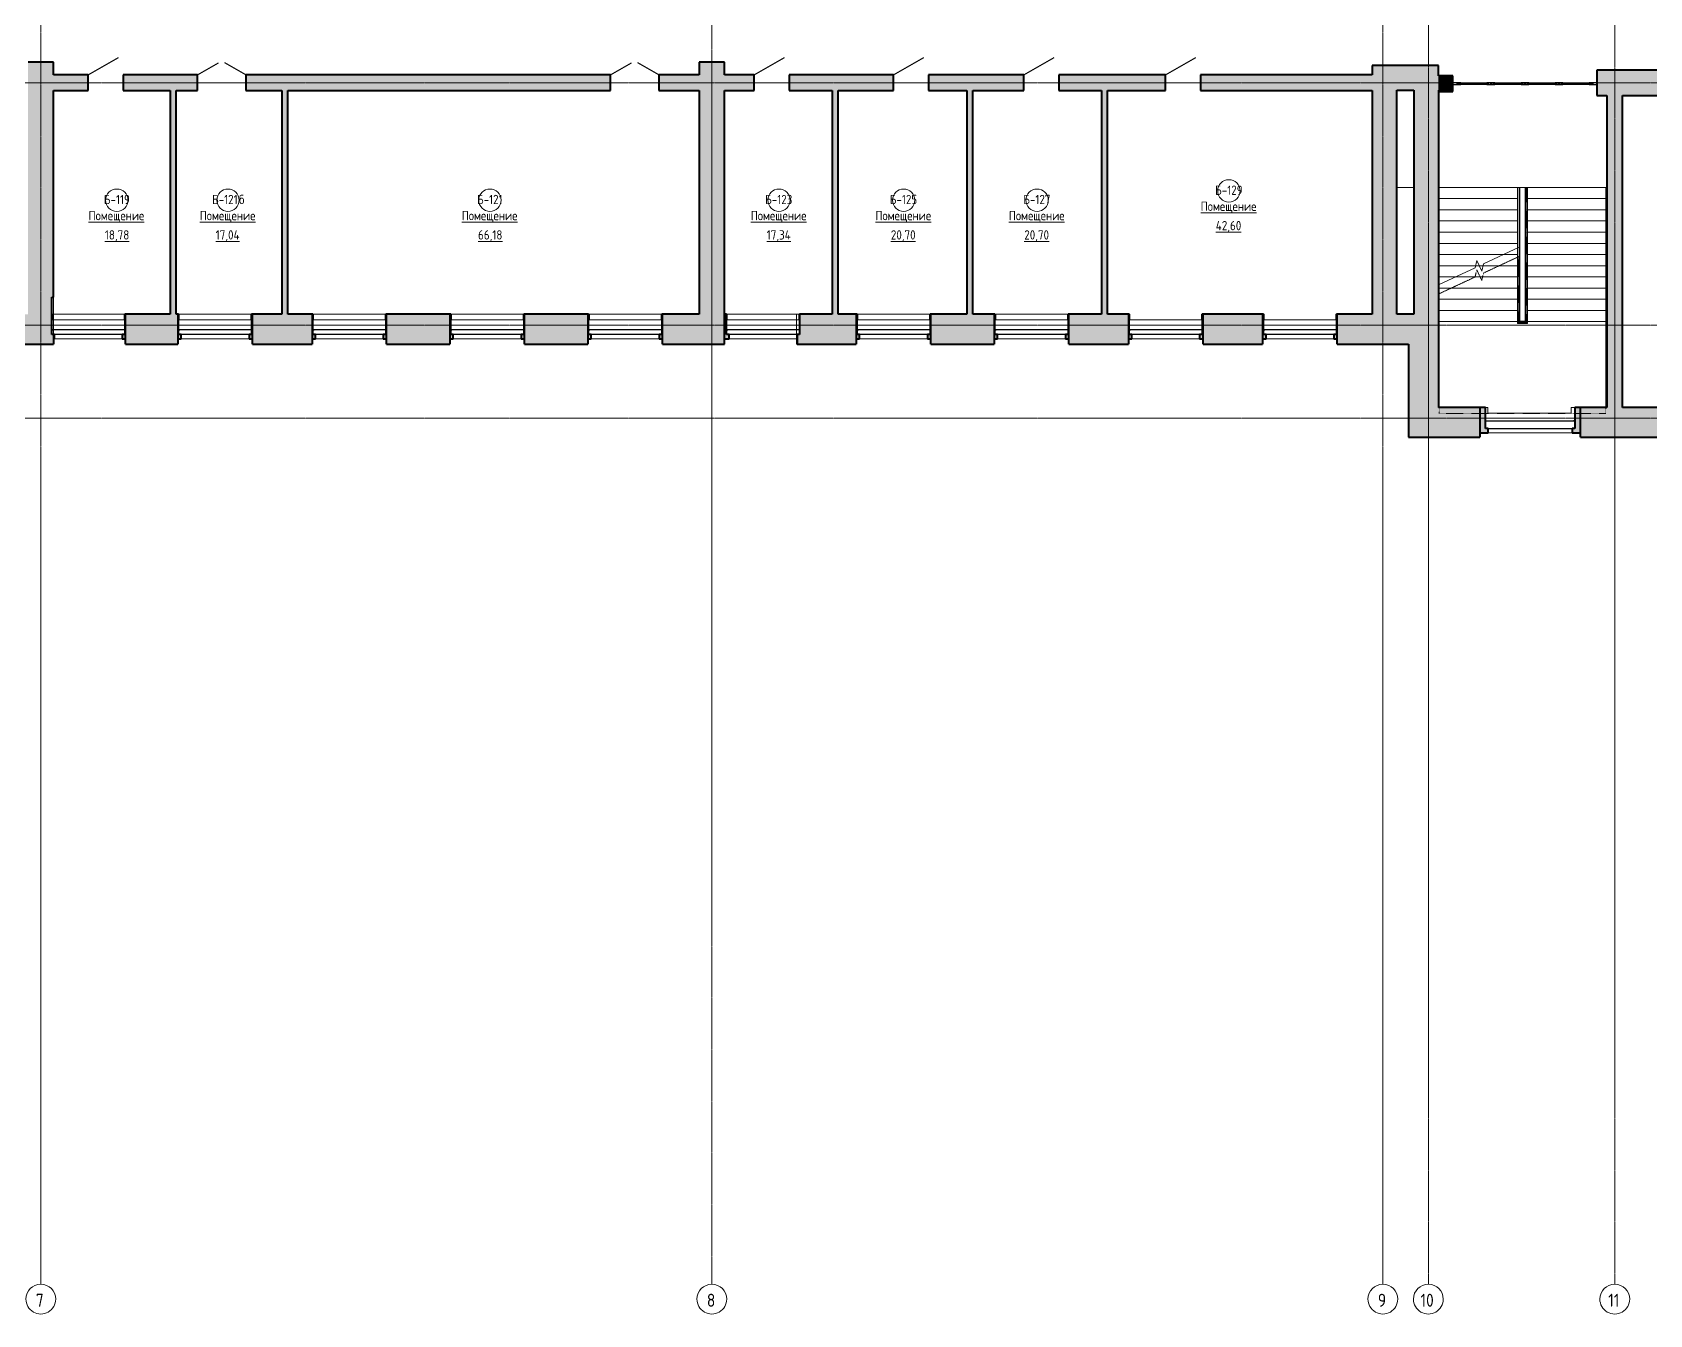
# Model space of a CAD drawing. Header units: millimetres. Extents: x -13853 to 411335, y -23261 to 161252.
# Drawn here: x 63129 to 106512, y -23261 to 11139 of the extents above; entities that cross this region are included whole.
import ezdxf

# ---------------------------------------------------------------- set-up
doc = ezdxf.new("R2010")
doc.units = ezdxf.units.MM
doc.linetypes.add('ADSK_Линия сетки', pattern=[21, 12, -3, 3, -3])
doc.linetypes.add('ADSK_Сверху', pattern=[4.5, 3, -1.5])
for name, color, linetype, lineweight in [('Двери', 7, 'Continuous', 18), ('Каркас_Импост', 7, 'Continuous', 30), ('Лестницы', 7, 'Continuous', 18), ('Марки помещений', 7, 'Continuous', 18), ('Ограждение', 7, 'Continuous', 18), ('Окна', 7, 'Continuous', 18), ('Оси', 7, 'Continuous', 9), ('Остекление', 7, 'Continuous', 30), ('Панель', 7, 'Continuous', 30), ('Перекрытия', 7, 'Continuous', 18), ('Поручни', 7, 'Continuous', 18), ('Стены', 7, 'Continuous', 18), ('Стены разрез', 7, 'Continuous', 40)]:
    doc.layers.add(name, color=color, linetype=linetype, lineweight=lineweight)
doc.styles.add('GOST Common_1', font='GOST Common.ttf', dxfattribs={"width": 0.9, "height": 250})
doc.styles.add('GOST Common_2', font='GOST Common.ttf', dxfattribs={"width": 0.9, "height": 350})

# ---------------------------------------------------------------- blocks, each defined once
blk = doc.blocks.new('Ограждение - Ограждение-218745-001_Весь этаж')
at = {"layer": 'Поручни'}
for p, q in [((103176, 6978), (103191, 6978)), ((103176, 3388), (103176, 6978)), ((103191, 6978), (103231, 6978)), ((103191, 3373), (103191, 6978)), ((103231, 6978), (103236, 6978)), ((103231, 3333), (103231, 6978)), ((103236, 3328), (103236, 6978)), ((102966, 5356), (102966, 3378)), ((102971, 5358), (102971, 3378)), ((103011, 5375), (103011, 3373)), ((103026, 5379), (103026, 3388)), ((102966, 3378), (102966, 3328)), ((102966, 3328), (103236, 3328)), ((102971, 3378), (102971, 3333)), ((102971, 3333), (103231, 3333)), ((102996, 3375), (102996, 3358)), ((103011, 3373), (103191, 3373)), ((103026, 3388), (103176, 3388))]:
    blk.add_line(p, q, dxfattribs=at)
blk = doc.blocks.new('Ограждение - Ограждение-231749-001_Весь этаж')
at = {"layer": 'Ограждение', "linetype": 'ADSK_Сверху'}
for p, q in [((103176, 6978), (103206, 6978)), ((103176, 3388), (103176, 6978)), ((103186, 6978), (103236, 6978)), ((103186, 3378), (103186, 6978)), ((103191, 6978), (103231, 6978)), ((103191, 3373), (103191, 6978)), ((103206, 3358), (103206, 6978)), ((103231, 3333), (103231, 6978)), ((103236, 3328), (103236, 6978)), ((102966, 5106), (102966, 3378)), ((102971, 5108), (102971, 3378)), ((102996, 5120), (102996, 3358)), ((103011, 5127), (103011, 3373)), ((103016, 5129), (103016, 3378)), ((103026, 5129), (103026, 3388)), ((102966, 3378), (102966, 3328)), ((102966, 3328), (103236, 3328)), ((102971, 3378), (102971, 3333)), ((102971, 3333), (103231, 3333)), ((102996, 3358), (103206, 3358)), ((103011, 3373), (103191, 3373)), ((103016, 3378), (103186, 3378)), ((103026, 3388), (103176, 3388))]:
    blk.add_line(p, q, dxfattribs=at)
at = {"layer": 'Поручни'}
for p, q in [((102966, 6978), (102971, 6978)), ((102966, 6978), (102966, 5356)), ((102971, 6978), (103011, 6978)), ((102971, 6978), (102971, 5358)), ((103011, 6978), (103026, 6978)), ((103011, 6978), (103011, 5377)), ((103026, 6978), (103026, 5379)), ((102966, 5356), (102971, 5358)), ((102971, 5358), (103011, 5377)), ((102971, 5358), (103011, 5377)), ((102971, 5358), (103011, 5377)), ((103011, 5377), (103016, 5379)), ((103011, 5377), (103016, 5379)), ((103016, 5379), (103026, 5379)), ((103016, 5379), (103026, 5379))]:
    blk.add_line(p, q, dxfattribs=at)
blk = doc.blocks.new('ИРНИТУ-Окно-ГОСТ23166-99_4_2_Створки - 1920 x 2350-287669-001_Весь этаж')
at = {"layer": 'Каркас_Импост'}
for p, q in [((-1018.1, 210), (941.9, 210)), ((-1018.1, 210), (-1018.1, 90)), ((-1018.1, 210), (-983.1, 210)), ((-1018.1, 90), (941.9, 90)), ((-1018.1, 90), (-983.1, 90)), ((941.9, 210), (906.9, 210)), ((941.9, 90), (906.9, 90)), ((941.9, 210), (941.9, 90))]:
    blk.add_line(p, q, dxfattribs=at)
blk = doc.blocks.new('ИРНИТУ-Окно-ГОСТ23166-99_6_3_Створки - 2350 x 2350-1081121-001_Весь этаж')
at = {"layer": 'Каркас_Импост'}
for p, q in [((-1233.1, -20), (1156.9, -20)), ((-1233.1, -220), (-1233.1, -20)), ((-1233.1, -20), (-1198.1, -20)), ((-1233.1, -220), (1156.9, -220)), ((-1233.1, -220), (-1198.1, -220)), ((1156.9, -20), (1121.9, -20)), ((1156.9, -220), (1121.9, -220)), ((1156.9, -220), (1156.9, -20))]:
    blk.add_line(p, q, dxfattribs=at)
blk = doc.blocks.new('ИРНИТУ_Дверь_Однопольная_ДеревяннаяВнутренняя_филенчатая - 900х2080 без верха-1341253-001_Весь этаж')
at = {"layer": 'Панель'}
blk.add_line((-470, 210), (344, 680), dxfattribs=at)
blk = doc.blocks.new('AC_Дверь_Двупольная_ДеревяннаяВнутренняя_филенчатая_с_верхом - 1260х2080-413008-001_Весь этаж')
at = {"layer": 'Панель'}
for p, q in [((-650, 210), (-87, 535)), ((650, 210), (87, 535))]:
    blk.add_line(p, q, dxfattribs=at)
blk = doc.blocks.new('Противодымная перегородка Тип1 - Противодымная перегородка Тип1-1179387-001_Весь этаж')
at = {"layer": 'Каркас_Импост'}
for p, q in [((-1830, 25), (-1930, 25)), ((-1930, 25), (-1930, -25)), ((-1830, 10), (-1830, 25)), ((-1720, 25), (-1820, 25)), ((-1820, 25), (-1820, 10)), ((-1720, 10), (-1720, 25)), ((-917.5, 25), (-1017.5, 25)), ((-1017.5, 25), (-1017.5, 10)), ((-917.5, -25), (-917.5, 25)), ((-807.5, 25), (-907.5, 25)), ((-907.5, 25), (-907.5, -25)), ((-807.5, 10), (-807.5, 25)), ((-5, 25), (-105, 25)), ((-105, 25), (-105, 10)), ((-5, -25), (-5, 25)), ((105, 25), (5, 25)), ((5, 25), (5, -25)), ((105, 10), (105, 25)), ((907.5, 25), (807.5, 25)), ((807.5, 25), (807.5, 10)), ((907.5, -25), (907.5, 25)), ((1017.5, 25), (917.5, 25)), ((917.5, 25), (917.5, -25)), ((1017.5, 10), (1017.5, 25)), ((1820, 25), (1720, 25)), ((1720, 25), (1720, 10)), ((1820, 10), (1820, 25)), ((1930, 25), (1830, 25)), ((1830, 25), (1830, 10)), ((1930, -25), (1930, 25)), ((-1930, -25), (-1830, -25)), ((-1830, -25), (-1830, -10)), ((-1820, -10), (-1820, -25)), ((-1820, -25), (-1720, -25)), ((-1720, -25), (-1720, -10)), ((-1017.5, -10), (-1017.5, -25)), ((-1017.5, -25), (-917.5, -25)), ((-907.5, -25), (-807.5, -25)), ((-807.5, -25), (-807.5, -10)), ((-105, -10), (-105, -25)), ((-105, -25), (-5, -25)), ((5, -25), (105, -25)), ((105, -25), (105, -10)), ((807.5, -10), (807.5, -25)), ((807.5, -25), (907.5, -25)), ((917.5, -25), (1017.5, -25)), ((1017.5, -25), (1017.5, -10)), ((1720, -10), (1720, -25)), ((1720, -25), (1820, -25)), ((1820, -25), (1820, -10)), ((1830, -10), (1830, -25)), ((1830, -25), (1930, -25))]:
    blk.add_line(p, q, dxfattribs=at)
at = {"layer": 'Каркас_Импост', "lineweight": 18}
for p, q in [((-1720, 25), (-1017.5, 25)), ((-807.5, 25), (-105, 25)), ((105, 25), (807.5, 25)), ((1017.5, 25), (1720, 25)), ((-1017.5, -25), (-1720, -25)), ((-105, -25), (-807.5, -25)), ((807.5, -25), (105, -25)), ((1720, -25), (1017.5, -25))]:
    blk.add_line(p, q, dxfattribs=at)
at = {"layer": 'Остекление', "lineweight": 18}
for p, q in [((-1830, 10), (-965, 10)), ((-1830, 10), (-1830, -10)), ((-965, -10), (-965, 10)), ((-865, 10), (-50, 10)), ((-865, 10), (-865, -10)), ((-50, -10), (-50, 10)), ((50, 10), (865, 10)), ((50, 10), (50, -10)), ((865, -10), (865, 10)), ((965, 10), (1830, 10)), ((965, 10), (965, -10)), ((1830, -10), (1830, 10)), ((-965, -10), (-1830, -10)), ((-50, -10), (-865, -10)), ((865, -10), (50, -10)), ((1830, -10), (965, -10))]:
    blk.add_line(p, q, dxfattribs=at)
blk = doc.blocks.new('Ось сетки - D8-4846-001_Весь этаж')
at = {"layer": 'Оси', "lineweight": 18}
for start, end in [(360, 180), (180, 360)]:
    blk.add_arc((0, 0), 4, start, end, dxfattribs=at)
blk = doc.blocks.new('ADSK_Марка_Помещение - Номер Имя Площадь Площадь проемов-115235-001_Весь этаж')
at = {"layer": 'Марки помещений'}
blk.add_circle((0, 0), 3, dxfattribs=at)

msp = doc.modelspace()

# ---------------------------------------------------------------- hatches: boundary and pattern name
at = {"layer": 'Стены'}
for points in [[(63016, 3575), (63651, 3575), (63651, 4035), (63696, 4035), (63696, 10340), (63016, 10340), (63016, 4593)], [(81696, 3575), (81696, 10340), (81016, 10340), (81016, 3575)], [(100846, 9585), (100846, 10245), (99066, 10245), (99066, 9585), (100186, 9585)], [(115286, 9445), (115286, 10125), (105096, 10125), (105096, 9445), (112249, 9445)], [(66826, 3575), (66986, 3575), (66986, 9575), (66826, 9575), (66826, 4593)], [(69826, 3575), (69986, 3575), (69986, 9575), (69826, 9575), (69826, 4593)], [(84586, 3575), (84746, 3575), (84746, 9575), (84586, 9575), (84586, 4593)], [(88196, 3575), (88356, 3575), (88356, 9575), (88196, 9575), (88196, 4593)], [(91806, 3575), (91966, 3575), (91966, 9575), (91806, 9575), (91806, 4593)], [(99726, 3575), (99726, 9585), (99066, 9585), (99066, 3575), (99590, 3575)], [(100186, 3575), (100846, 3575), (100846, 9585), (100186, 9585), (100186, 4593)], [(101236, 9552), (101236, 9972), (100846, 9972), (100846, 9552)], [(105366, 1075), (105786, 1075), (105786, 9445), (105366, 9445), (105366, 4593)], [(81821, 2915), (81821, 3035), (81751, 3035), (81751, 3575), (81696, 3575), (81696, 2915)], [(100046, 1075), (100846, 1075), (100846, 3575), (100046, 3575), (100046, 1485)]]:
    msp.add_hatch(color=256, dxfattribs=at).paths.add_polyline_path(points, flags=0)
h = msp.add_hatch(color=256, dxfattribs=at)
h.paths.add_polyline_path([(81016, 9575), (81016, 9995), (79936, 9995), (79936, 9575)], flags=0)
h.paths.add_polyline_path([(78636, 9575), (78636, 9995), (68856, 9995), (68856, 9575), (70054, 9575)], flags=0)
h.paths.add_polyline_path([(66826, 9575), (67556, 9575), (67556, 9995), (65566, 9995), (65566, 9575)], flags=0)
h.paths.add_polyline_path([(63696, 9575), (64626, 9575), (64626, 9995), (63696, 9995)], flags=0)
h = msp.add_hatch(color=256, dxfattribs=at)
h.paths.add_polyline_path([(99066, 9575), (99066, 9995), (94465, 9995), (94465, 9575), (95371, 9575)], flags=0)
h.paths.add_polyline_path([(88356, 9575), (89728, 9575), (89728, 9995), (87171, 9995), (87171, 9575), (88196, 9575)], flags=0)
h.paths.add_polyline_path([(93525, 9575), (93525, 9995), (90668, 9995), (90668, 9575), (91966, 9575)], flags=0)
h.paths.add_polyline_path([(81696, 9575), (82491, 9575), (82491, 9995), (81696, 9995)], flags=0)
h.paths.add_polyline_path([(84586, 9575), (86231, 9575), (86231, 9995), (83431, 9995), (83431, 9575)], flags=0)
h = msp.add_hatch(color=256, dxfattribs=at)
h.paths.add_polyline_path([(90931, 2775), (92531, 2775), (92531, 3575), (90931, 3575)], flags=0)
h.paths.add_polyline_path([(94531, 2775), (96131, 2775), (96131, 3575), (94531, 3575)], flags=0)
h.paths.add_polyline_path([(100046, 2775), (100046, 3575), (98131, 3575), (98131, 2775), (99590, 2775)], flags=0)
h.paths.add_polyline_path([(87231, 2775), (88931, 2775), (88931, 3575), (87231, 3575)], flags=0)
h.paths.add_polyline_path([(74331, 2775), (74331, 3575), (72631, 3575), (72631, 2775), (74273, 2775)], flags=0)
h.paths.add_polyline_path([(70631, 2775), (70631, 3575), (69031, 3575), (69031, 2775), (70054, 2775)], flags=0)
h.paths.add_polyline_path([(76331, 2775), (78031, 2775), (78031, 3575), (76331, 3575)], flags=0)
h.paths.add_polyline_path([(65631, 2775), (67031, 2775), (67031, 3575), (65631, 3575)], flags=0)
h.paths.add_polyline_path([(85231, 2775), (85231, 3575), (83711, 3575), (83711, 3035), (83641, 3035), (83641, 2775)], flags=0)
h.paths.add_polyline_path([(81696, 2775), (81696, 3575), (80031, 3575), (80031, 2775)], flags=0)
h.paths.add_polyline_path([(43431, 2775), (45031, 2775), (45031, 3575), (43431, 3575)], flags=0)
h.paths.add_polyline_path([(61686, 2775), (63696, 2775), (63696, 3035), (63651, 3035), (63651, 3575), (61686, 3575)], flags=0)
h.paths.add_polyline_path([(57186, 2775), (57186, 3575), (54331, 3575), (54331, 2775)], flags=0)
h.paths.add_polyline_path([(48631, 2775), (48631, 3575), (47031, 3575), (47031, 2775)], flags=0)
h.paths.add_polyline_path([(50631, 2775), (52331, 2775), (52331, 3575), (50631, 3575)], flags=0)
h.paths.add_polyline_path([(32531, 2775), (34131, 2775), (34131, 3575), (32531, 3575)], flags=0)
h.paths.add_polyline_path([(41431, 2775), (41431, 3575), (39831, 3575), (39831, 2775), (40517, 2775)], flags=0)
h.paths.add_polyline_path([(37831, 2775), (37831, 3575), (36131, 3575), (36131, 2775), (36298, 2775)], flags=0)
h.paths.add_polyline_path([(23731, 2775), (23731, 3575), (22331, 3575), (22331, 2775), (23639, 2775)], flags=0)
h.paths.add_polyline_path([(25731, 2775), (27231, 2775), (27231, 3575), (25731, 3575)], flags=0)
h.paths.add_polyline_path([(30531, 2775), (30531, 3575), (29231, 3575), (29231, 2775)], flags=0)
h.paths.add_polyline_path([(18626, 2775), (20331, 2775), (20331, 3575), (17826, 3575), (17826, 2775)], flags=0)
h = msp.add_hatch(color=256, dxfattribs=at)
h.paths.add_polyline_path([(63696, 2915), (63721, 2915), (63721, 3035), (63696, 3035)], flags=0)
h.paths.add_polyline_path([(65541, 2915), (65631, 2915), (65631, 3575), (65611, 3575), (65611, 3035), (65541, 3035)], flags=0)
h = msp.add_hatch(color=256, dxfattribs=at)
h.paths.add_polyline_path([(67031, 2915), (67121, 2915), (67121, 3035), (67051, 3035), (67051, 3575), (67031, 3575)], flags=0)
h.paths.add_polyline_path([(68941, 2915), (69031, 2915), (69031, 3575), (69011, 3575), (69011, 3035), (68941, 3035)], flags=0)
h = msp.add_hatch(color=256, dxfattribs=at)
h.paths.add_polyline_path([(70631, 2915), (70721, 2915), (70721, 3035), (70651, 3035), (70651, 3575), (70631, 3575)], flags=0)
h.paths.add_polyline_path([(72541, 2915), (72631, 2915), (72631, 3575), (72611, 3575), (72611, 3035), (72541, 3035)], flags=0)
h = msp.add_hatch(color=256, dxfattribs=at)
h.paths.add_polyline_path([(76241, 2915), (76331, 2915), (76331, 3575), (76311, 3575), (76311, 3035), (76241, 3035)], flags=0)
h.paths.add_polyline_path([(74331, 2915), (74421, 2915), (74421, 3035), (74351, 3035), (74351, 3575), (74331, 3575)], flags=0)
h = msp.add_hatch(color=256, dxfattribs=at)
h.paths.add_polyline_path([(78121, 2915), (78121, 3035), (78051, 3035), (78051, 3575), (78031, 3575), (78031, 2915)], flags=0)
h.paths.add_polyline_path([(79941, 2915), (80031, 2915), (80031, 3575), (80011, 3575), (80011, 3035), (79941, 3035)], flags=0)
h = msp.add_hatch(color=256, dxfattribs=at)
h.paths.add_polyline_path([(85231, 2915), (85321, 2915), (85321, 3035), (85251, 3035), (85251, 3575), (85231, 3575)], flags=0)
h.paths.add_polyline_path([(87141, 2915), (87231, 2915), (87231, 3575), (87211, 3575), (87211, 3035), (87141, 3035)], flags=0)
h = msp.add_hatch(color=256, dxfattribs=at)
h.paths.add_polyline_path([(88931, 2915), (89021, 2915), (89021, 3035), (88951, 3035), (88951, 3575), (88931, 3575)], flags=0)
h.paths.add_polyline_path([(90841, 2915), (90931, 2915), (90931, 3575), (90911, 3575), (90911, 3035), (90841, 3035)], flags=0)
h = msp.add_hatch(color=256, dxfattribs=at)
h.paths.add_polyline_path([(92531, 2915), (92621, 2915), (92621, 3035), (92551, 3035), (92551, 3575), (92531, 3575)], flags=0)
h.paths.add_polyline_path([(94441, 2915), (94531, 2915), (94531, 3575), (94511, 3575), (94511, 3035), (94441, 3035)], flags=0)
h = msp.add_hatch(color=256, dxfattribs=at)
h.paths.add_polyline_path([(98131, 2915), (98131, 3575), (98111, 3575), (98111, 3035), (98041, 3035), (98041, 2915)], flags=0)
h.paths.add_polyline_path([(96221, 2915), (96221, 3035), (96151, 3035), (96151, 3575), (96131, 3575), (96131, 2915)], flags=0)
h = msp.add_hatch(color=256, dxfattribs=at)
h.paths.add_polyline_path([(109468, 275), (111588, 275), (111588, 1075), (109468, 1075)], flags=0)
h.paths.add_polyline_path([(115286, 275), (115286, 1075), (114288, 1075), (114288, 275)], flags=0)
h.paths.add_polyline_path([(106768, 275), (106768, 1075), (104658, 1075), (104658, 275)], flags=0)
h.paths.add_polyline_path([(100046, 275), (101958, 275), (101958, 1075), (100046, 1075)], flags=0)
h = msp.add_hatch(color=256, dxfattribs=at)
h.paths.add_polyline_path([(101958, 395), (102183, 395), (102183, 515), (102113, 515), (102113, 1075), (101958, 1075)], flags=0)
h.paths.add_polyline_path([(104433, 395), (104658, 395), (104658, 1075), (104503, 1075), (104503, 515), (104433, 515)], flags=0)

# ---------------------------------------------------------------- linework, layer by layer
at = {"layer": 'Лестницы'}
for p, q in [((102966, 6978), (100866, 6978)), ((100866, 6978), (100866, 6678)), ((103236, 6978), (105336, 6978)), ((105336, 6678), (105336, 6978)), ((100866, 6678), (100866, 6378)), ((102966, 6678), (100866, 6678)), ((103236, 6678), (105336, 6678)), ((105336, 6378), (105336, 6678)), ((100866, 6378), (100866, 6078)), ((102966, 6378), (100866, 6378)), ((100866, 6078), (100866, 5778)), ((102966, 6078), (100866, 6078)), ((103236, 6378), (105336, 6378)), ((103236, 6078), (105336, 6078)), ((105336, 6078), (105336, 6378)), ((105336, 5778), (105336, 6078)), ((100866, 5778), (100866, 5478)), ((102966, 5778), (100866, 5778)), ((103236, 5778), (105336, 5778)), ((105336, 5478), (105336, 5778)), ((100866, 5478), (100866, 5178)), ((102966, 5478), (100866, 5478)), ((102054, 4931), (103016, 5379)), ((103236, 5478), (105336, 5478)), ((105336, 5178), (105336, 5478)), ((100866, 5178), (100866, 4878)), ((102584, 5178), (100866, 5178)), ((100866, 4878), (100866, 4578)), ((101840, 4878), (100866, 4878)), ((100866, 4377), (101828, 4825)), ((101828, 4825), (101875, 5020)), ((101941, 4878), (101840, 4878)), ((101875, 5020), (102007, 4736)), ((102041, 4878), (101941, 4878)), ((102007, 4736), (102054, 4931)), ((102966, 4878), (102041, 4878)), ((102966, 5178), (102584, 5178)), ((103236, 5178), (105336, 5178)), ((103236, 4878), (105336, 4878)), ((105336, 4878), (105336, 5178)), ((105336, 4578), (105336, 4878)), ((100866, 4578), (100866, 4377)), ((101298, 4578), (100866, 4578)), ((100866, 4377), (100866, 4278)), ((102966, 4578), (101298, 4578)), ((103236, 4578), (105336, 4578)), ((105336, 4278), (105336, 4578)), ((100866, 4278), (100866, 3978)), ((102966, 4278), (100866, 4278)), ((100866, 3978), (100866, 3678)), ((102966, 3978), (100866, 3978)), ((103236, 4278), (105336, 4278)), ((103236, 3978), (105336, 3978)), ((105336, 3978), (105336, 4278)), ((105336, 3678), (105336, 3978)), ((100866, 3678), (100866, 3378)), ((102966, 3678), (100866, 3678)), ((103236, 3678), (105336, 3678)), ((105336, 3378), (105336, 3678)), ((100866, 3378), (100866, 1075)), ((102966, 3378), (100866, 3378)), ((103236, 3378), (105336, 3378)), ((105336, 1075), (105336, 3378))]:
    msp.add_line(p, q, dxfattribs=at)
at = {"layer": 'Лестницы', "linetype": 'ADSK_Сверху'}
for p, q in [((102966, 6978), (100866, 6978)), ((103186, 6978), (105336, 6978)), ((103186, 3378), (103186, 6978)), ((105336, 3378), (105336, 6978)), ((102966, 6678), (100866, 6678)), ((103186, 6678), (105336, 6678)), ((103186, 6678), (105336, 6678)), ((103236, 6678), (105336, 6678)), ((102966, 6378), (100866, 6378)), ((102966, 6078), (100866, 6078)), ((103186, 6378), (105336, 6378)), ((103186, 6378), (105336, 6378)), ((103186, 6078), (105336, 6078)), ((103186, 6078), (105336, 6078)), ((103236, 6378), (105336, 6378)), ((103236, 6078), (105336, 6078)), ((102966, 5778), (100866, 5778)), ((103186, 5778), (105336, 5778)), ((103186, 5778), (105336, 5778)), ((103236, 5778), (105336, 5778)), ((102966, 5478), (100866, 5478)), ((103186, 5478), (105336, 5478)), ((103186, 5478), (105336, 5478)), ((103236, 5478), (105336, 5478)), ((102584, 5178), (100866, 5178)), ((101840, 4878), (100866, 4878)), ((101941, 4878), (101840, 4878)), ((102041, 4878), (101941, 4878)), ((102966, 4878), (102041, 4878)), ((102054, 4681), (103016, 5129)), ((103016, 4878), (102477, 4878)), ((103016, 4878), (102477, 4878)), ((102966, 5178), (102584, 5178)), ((103016, 5129), (103016, 3378)), ((103186, 5178), (105336, 5178)), ((103186, 5178), (105336, 5178)), ((103186, 4878), (105336, 4878)), ((103186, 4878), (105336, 4878)), ((103236, 5178), (105336, 5178)), ((103236, 4878), (105336, 4878)), ((101298, 4578), (100866, 4578)), ((100866, 4127), (101828, 4575)), ((102966, 4578), (101298, 4578)), ((101828, 4575), (101875, 4770)), ((101964, 4578), (101828, 4578)), ((101964, 4578), (101828, 4578)), ((101875, 4770), (102007, 4486)), ((102007, 4486), (102054, 4681)), ((103016, 4578), (102029, 4578)), ((103016, 4578), (102029, 4578)), ((103186, 4578), (105336, 4578)), ((103186, 4578), (105336, 4578)), ((103236, 4578), (105336, 4578)), ((102966, 4278), (100866, 4278)), ((100866, 4127), (100866, 3378)), ((102966, 3978), (100866, 3978)), ((103016, 3978), (100866, 3978)), ((103016, 3978), (100866, 3978)), ((103016, 4278), (101190, 4278)), ((103016, 4278), (101190, 4278)), ((103186, 4278), (105336, 4278)), ((103186, 4278), (105336, 4278)), ((103186, 3978), (105336, 3978)), ((103186, 3978), (105336, 3978)), ((103236, 4278), (105336, 4278)), ((103236, 3978), (105336, 3978)), ((102966, 3678), (100866, 3678)), ((103016, 3678), (100866, 3678)), ((103016, 3678), (100866, 3678)), ((103186, 3678), (105336, 3678)), ((103186, 3678), (105336, 3678)), ((103236, 3678), (105336, 3678)), ((102966, 3378), (100866, 3378)), ((100866, 3378), (100866, 910)), ((103016, 3378), (100866, 3378)), ((103016, 3378), (100866, 3378)), ((103186, 3378), (103016, 3378)), ((103186, 3378), (105336, 3378)), ((103186, 3378), (105336, 3378)), ((103236, 3378), (105336, 3378)), ((105336, 910), (105336, 3378)), ((100866, 910), (105336, 910))]:
    msp.add_line(p, q, dxfattribs=at)
at = {"layer": 'Оси', "linetype": 'ADSK_Линия сетки'}
for p, q in [((100576, 160434), (100576, -22443)), ((105576, 160434), (105576, -22443)), ((63356, 153732), (63356, -22443)), ((81356, 138555), (81356, -22443)), ((99356, 138255), (99356, -22443)), ((-13035, 9785), (410517, 9785)), ((-13035, 3285), (410517, 3285)), ((-13035, 785), (410517, 785))]:
    msp.add_line(p, q, dxfattribs=at)
at = {"layer": 'Перекрытия'}
for p, q in [((99726, 6978), (100186, 6978)), ((100846, 6978), (100866, 6978)), ((103026, 6978), (103176, 6978)), ((103236, 6978), (105366, 6978))]:
    msp.add_line(p, q, dxfattribs=at)
at = {"layer": 'Стены'}
for p, q in [((63696, 4035), (63696, 3035)), ((63673, 3425), (63673, 3575)), ((63673, 3575), (65611, 3575)), ((65593, 3575), (65593, 3425)), ((67051, 3575), (69011, 3575)), ((67071, 3425), (67071, 3575)), ((68991, 3575), (68991, 3425)), ((70651, 3575), (72611, 3575)), ((70671, 3425), (70671, 3575)), ((72591, 3575), (72591, 3425)), ((74351, 3575), (76311, 3575)), ((74371, 3425), (74371, 3575)), ((76291, 3575), (76291, 3425)), ((78051, 3575), (80011, 3575)), ((78076, 3425), (78076, 3575)), ((79996, 3575), (79996, 3425)), ((81751, 3575), (83711, 3575)), ((81771, 3425), (81771, 3575)), ((83631, 3575), (83631, 2775)), ((83691, 3575), (83691, 3425)), ((85251, 3575), (87211, 3575)), ((85271, 3425), (85271, 3575)), ((87191, 3575), (87191, 3425)), ((88951, 3575), (90911, 3575)), ((88976, 3425), (88976, 3575)), ((90896, 3575), (90896, 3425)), ((92551, 3575), (92571, 3575)), ((92571, 3425), (92571, 3575)), ((94491, 3575), (94511, 3575)), ((94491, 3575), (94491, 3425)), ((96151, 3575), (96171, 3575)), ((96171, 3425), (96171, 3575)), ((98091, 3575), (98111, 3575)), ((98091, 3575), (98091, 3425)), ((65593, 3425), (63673, 3425)), ((68991, 3425), (67071, 3425)), ((72591, 3425), (70671, 3425)), ((76291, 3425), (74371, 3425)), ((79996, 3425), (78076, 3425)), ((83691, 3425), (81771, 3425)), ((87191, 3425), (85271, 3425)), ((90896, 3425), (88976, 3425)), ((94491, 3425), (92571, 3425)), ((98091, 3425), (96171, 3425)), ((65541, 2915), (63721, 2915)), ((68941, 2915), (67121, 2915)), ((72541, 2915), (70721, 2915)), ((76241, 2915), (74421, 2915)), ((79941, 2915), (78121, 2915)), ((83631, 2915), (81821, 2915)), ((83641, 2775), (83631, 2775)), ((87141, 2915), (85321, 2915)), ((90841, 2915), (89021, 2915)), ((94441, 2915), (92621, 2915)), ((98041, 2915), (96221, 2915)), ((102113, 1075), (102168, 1075)), ((102168, 925), (102168, 1075)), ((104408, 925), (102168, 925)), ((104408, 1075), (104503, 1075)), ((104408, 1075), (104408, 925)), ((104433, 395), (102183, 395))]:
    msp.add_line(p, q, dxfattribs=at)
at = {"layer": 'Стены разрез'}
for p, q in [((63696, 10340), (63016, 10340)), ((63696, 9995), (63696, 10340)), ((64626, 9995), (63696, 9995)), ((64626, 9575), (64626, 9995)), ((67556, 9995), (65566, 9995)), ((65566, 9995), (65566, 9575)), ((67556, 9575), (67556, 9995)), ((78636, 9995), (68856, 9995)), ((68856, 9995), (68856, 9575)), ((78636, 9575), (78636, 9995)), ((81016, 9995), (79936, 9995)), ((79936, 9995), (79936, 9575)), ((81016, 10340), (81016, 9995)), ((81696, 10340), (81016, 10340)), ((81696, 9995), (81696, 10340)), ((82491, 9995), (81696, 9995)), ((82491, 9575), (82491, 9995)), ((86231, 9995), (83431, 9995)), ((83431, 9995), (83431, 9575)), ((86231, 9575), (86231, 9995)), ((89728, 9995), (87171, 9995)), ((87171, 9995), (87171, 9575)), ((89728, 9575), (89728, 9995)), ((93525, 9995), (90668, 9995)), ((90668, 9995), (90668, 9575)), ((93525, 9575), (93525, 9995)), ((99066, 9995), (94465, 9995)), ((94465, 9995), (94465, 9575)), ((100846, 10245), (99066, 10245)), ((99066, 10245), (99066, 9995)), ((100846, 9972), (100846, 10245)), ((108968, 10125), (105096, 10125)), ((105096, 10125), (105096, 9445)), ((63696, 4035), (63696, 9575)), ((63696, 9575), (64626, 9575)), ((65566, 9575), (66826, 9575)), ((66826, 9575), (66826, 3575)), ((66986, 3575), (66986, 9575)), ((66986, 9575), (67556, 9575)), ((68856, 9575), (69826, 9575)), ((69826, 9575), (69826, 3575)), ((69986, 9575), (78636, 9575)), ((69986, 3575), (69986, 9575)), ((79936, 9575), (81016, 9575)), ((81016, 9575), (81016, 3575)), ((81696, 9575), (82491, 9575)), ((81696, 2775), (81696, 9575)), ((83431, 9575), (84586, 9575)), ((84586, 9575), (84586, 3575)), ((84746, 9575), (86231, 9575)), ((84746, 3575), (84746, 9575)), ((87171, 9575), (88196, 9575)), ((88196, 9575), (88196, 3575)), ((88356, 9575), (89728, 9575)), ((88356, 3575), (88356, 9575)), ((90668, 9575), (91806, 9575)), ((91806, 9575), (91806, 3575)), ((91966, 9575), (93525, 9575)), ((91966, 3575), (91966, 9575)), ((94465, 9575), (99066, 9575)), ((99066, 9575), (99066, 3575)), ((99726, 3575), (99726, 9585)), ((99726, 9585), (100186, 9585)), ((100186, 9585), (100186, 3575)), ((101236, 9972), (100846, 9972)), ((100846, 9585), (100846, 1075)), ((100846, 9552), (101236, 9552)), ((101236, 9552), (101236, 9972)), ((105096, 9445), (105366, 9445)), ((105366, 9445), (105366, 1075)), ((105786, 1075), (105786, 9445)), ((105786, 9445), (115286, 9445)), ((63651, 3035), (63651, 4035)), ((63651, 4035), (63696, 4035)), ((66826, 3575), (65611, 3575)), ((65611, 3575), (65611, 3035)), ((65631, 2775), (65631, 3575)), ((67051, 3575), (66986, 3575)), ((67031, 3575), (67031, 2775)), ((67051, 3035), (67051, 3575)), ((69826, 3575), (69011, 3575)), ((69011, 3575), (69011, 3035)), ((69031, 2775), (69031, 3575)), ((70651, 3575), (69986, 3575)), ((70631, 3575), (70631, 2775)), ((70651, 3035), (70651, 3575)), ((74351, 3575), (72611, 3575)), ((72611, 3575), (72611, 3035)), ((72631, 2775), (72631, 3575)), ((74331, 3575), (74331, 2775)), ((74351, 3035), (74351, 3575)), ((78051, 3575), (76311, 3575)), ((76311, 3575), (76311, 3035)), ((76331, 2775), (76331, 3575)), ((78031, 3575), (78031, 2775)), ((78051, 3035), (78051, 3575)), ((81016, 3575), (80011, 3575)), ((80011, 3575), (80011, 3035)), ((80031, 2775), (80031, 3575)), ((81751, 3575), (81696, 3575)), ((81751, 3035), (81751, 3575)), ((84586, 3575), (83711, 3575)), ((83711, 3575), (83711, 3035)), ((85251, 3575), (84746, 3575)), ((85231, 3575), (85231, 2775)), ((85251, 3035), (85251, 3575)), ((88196, 3575), (87211, 3575)), ((87211, 3575), (87211, 3035)), ((87231, 2775), (87231, 3575)), ((88951, 3575), (88356, 3575)), ((88931, 3575), (88931, 2775)), ((88951, 3035), (88951, 3575)), ((91806, 3575), (90911, 3575)), ((90911, 3575), (90911, 3035)), ((90931, 2775), (90931, 3575)), ((92551, 3575), (91966, 3575)), ((92531, 3575), (92531, 2775)), ((92551, 3035), (92551, 3575)), ((96151, 3575), (94511, 3575)), ((94511, 3575), (94511, 3035)), ((94531, 2775), (94531, 3575)), ((96131, 3575), (96131, 2775)), ((96151, 3035), (96151, 3575)), ((99066, 3575), (98111, 3575)), ((98111, 3575), (98111, 3035)), ((98131, 2775), (98131, 3575)), ((100186, 3575), (99726, 3575)), ((61686, 2775), (63696, 2775)), ((63721, 3035), (63651, 3035)), ((63696, 3035), (63696, 2775)), ((63696, 2915), (63721, 2915)), ((63721, 2915), (63721, 3035)), ((65611, 3035), (65541, 3035)), ((65541, 3035), (65541, 2915)), ((65541, 2915), (65631, 2915)), ((65631, 2775), (67031, 2775)), ((67031, 2915), (67121, 2915)), ((67121, 3035), (67051, 3035)), ((67121, 2915), (67121, 3035)), ((69011, 3035), (68941, 3035)), ((68941, 3035), (68941, 2915)), ((68941, 2915), (69031, 2915)), ((69031, 2775), (70631, 2775)), ((70631, 2915), (70721, 2915)), ((70721, 3035), (70651, 3035)), ((70721, 2915), (70721, 3035)), ((72611, 3035), (72541, 3035)), ((72541, 3035), (72541, 2915)), ((72541, 2915), (72631, 2915)), ((72631, 2775), (74331, 2775)), ((74331, 2915), (74421, 2915)), ((74421, 3035), (74351, 3035)), ((74421, 2915), (74421, 3035)), ((76311, 3035), (76241, 3035)), ((76241, 3035), (76241, 2915)), ((76241, 2915), (76331, 2915)), ((76331, 2775), (78031, 2775)), ((78031, 2915), (78121, 2915)), ((78121, 3035), (78051, 3035)), ((78121, 2915), (78121, 3035)), ((80011, 3035), (79941, 3035)), ((79941, 3035), (79941, 2915)), ((79941, 2915), (80031, 2915)), ((80031, 2775), (81696, 2775)), ((81696, 2915), (81821, 2915)), ((81821, 3035), (81751, 3035)), ((81821, 2915), (81821, 3035)), ((83711, 3035), (83641, 3035)), ((83641, 3035), (83641, 2775)), ((83641, 2775), (85231, 2775)), ((85231, 2915), (85321, 2915)), ((85321, 3035), (85251, 3035)), ((85321, 2915), (85321, 3035)), ((87211, 3035), (87141, 3035)), ((87141, 3035), (87141, 2915)), ((87141, 2915), (87231, 2915)), ((87231, 2775), (88931, 2775)), ((88931, 2915), (89021, 2915)), ((89021, 3035), (88951, 3035)), ((89021, 2915), (89021, 3035)), ((90911, 3035), (90841, 3035)), ((90841, 3035), (90841, 2915)), ((90841, 2915), (90931, 2915)), ((90931, 2775), (92531, 2775)), ((92531, 2915), (92621, 2915)), ((92621, 3035), (92551, 3035)), ((92621, 2915), (92621, 3035)), ((94511, 3035), (94441, 3035)), ((94441, 3035), (94441, 2915)), ((94441, 2915), (94531, 2915)), ((94531, 2775), (96131, 2775)), ((96131, 2915), (96221, 2915)), ((96221, 3035), (96151, 3035)), ((96221, 2915), (96221, 3035)), ((98111, 3035), (98041, 3035)), ((98041, 3035), (98041, 2915)), ((98041, 2915), (98131, 2915)), ((98131, 2775), (100046, 2775)), ((100046, 2775), (100046, 275)), ((102113, 1075), (100846, 1075)), ((101958, 1075), (101958, 275)), ((102113, 515), (102113, 1075)), ((105366, 1075), (104503, 1075)), ((104503, 1075), (104503, 515)), ((104658, 275), (104658, 1075)), ((106923, 1075), (105786, 1075)), ((102183, 515), (102113, 515)), ((102183, 395), (102183, 515)), ((104503, 515), (104433, 515)), ((104433, 515), (104433, 395)), ((100046, 275), (101958, 275)), ((101958, 395), (102183, 395)), ((104433, 395), (104658, 395)), ((104658, 275), (106768, 275))]:
    msp.add_line(p, q, dxfattribs=at)

# ---------------------------------------------------------------- block references
at = {"layer": 'Двери'}
for name, p in [('ИРНИТУ_Дверь_Однопольная_ДеревяннаяВнутренняя_филенчатая - 900х2080 без верха-1341253-001_Весь этаж', (65096, 9785)), ('ИРНИТУ_Дверь_Однопольная_ДеревяннаяВнутренняя_филенчатая - 900х2080 без верха-1341253-001_Весь этаж', (82961, 9785)), ('ИРНИТУ_Дверь_Однопольная_ДеревяннаяВнутренняя_филенчатая - 900х2080 без верха-1341253-001_Весь этаж', (86701, 9785)), ('ИРНИТУ_Дверь_Однопольная_ДеревяннаяВнутренняя_филенчатая - 900х2080 без верха-1341253-001_Весь этаж', (90198, 9785)), ('ИРНИТУ_Дверь_Однопольная_ДеревяннаяВнутренняя_филенчатая - 900х2080 без верха-1341253-001_Весь этаж', (93995, 9785)), ('AC_Дверь_Двупольная_ДеревяннаяВнутренняя_филенчатая_с_верхом - 1260х2080-413008-001_Весь этаж', (68206, 9785)), ('AC_Дверь_Двупольная_ДеревяннаяВнутренняя_филенчатая_с_верхом - 1260х2080-413008-001_Весь этаж', (79286, 9785)), ('Противодымная перегородка Тип1 - Противодымная перегородка Тип1-1179387-001_Весь этаж', (103166, 9762))]:
    msp.add_blockref(name, p, dxfattribs=at)
at = {"layer": 'Марки помещений', "xscale": 99.99999999999993, "yscale": 99.99999999999993, "zscale": 99.99999999999993}
for p in [(95226, 6886), (65395, 6636), (68377, 6636), (75404, 6636), (83157, 6636), (86501, 6636), (90080, 6636)]:
    msp.add_blockref('ADSK_Марка_Помещение - Номер Имя Площадь Площадь проемов-115235-001_Весь этаж', p, dxfattribs=at)
at = {"layer": 'Ограждение'}
for name in ['Ограждение - Ограждение-218745-001_Весь этаж', 'Ограждение - Ограждение-231749-001_Весь этаж']:
    msp.add_blockref(name, (0, 0), dxfattribs=at)
at = {"layer": 'Окна', "rotation": 180}
for p in [(64593, 3245), (67993, 3245), (71593, 3245), (75293, 3245), (78993, 3245), (82693, 3245), (86193, 3245), (89893, 3245), (93493, 3245), (97093, 3245)]:
    msp.add_blockref('ИРНИТУ-Окно-ГОСТ23166-99_4_2_Створки - 1920 x 2350-287669-001_Весь этаж', p, dxfattribs=at)
at = {"layer": 'Окна'}
msp.add_blockref('ИРНИТУ-Окно-ГОСТ23166-99_6_3_Створки - 2350 x 2350-1081121-001_Весь этаж', (103346, 735), dxfattribs=at)
at = {"layer": 'Оси', "lineweight": 18, "xscale": 99.99999999999993, "yscale": 99.99999999999993, "zscale": 99.99999999999993, "rotation": 180}
for p in [(63356, -22843), (81356, -22843), (99356, -22843), (100576, -22843), (105576, -22843)]:
    msp.add_blockref('Ось сетки - D8-4846-001_Весь этаж', p, dxfattribs=at)

# ---------------------------------------------------------------- texts
at = {"layer": 'Марки помещений', "lineweight": 9, "char_height": 250, "attachment_point": 1, "style": 'GOST Common_1'}
for s, insert, width in [('\\fGOST Common|b0|i0|c204|p34|;\\W.9;Б', (94856, 7029), 216.46), ('-129', (95035, 7029), 721.52), ('\\fGOST Common|b0|i0|c204|p34|;\\W.9;Б', (65048, 6780), 216.46), ('-119', (65227, 6780), 663.8), ('\\fGOST Common|b0|i0|c204|p34|;\\W.9;Б', (67950, 6780), 216.46), ('-121', (68129, 6780), 663.8), ('\\fGOST Common|b0|i0|c204|p34|;\\W.9;б', (68676, 6780), 194.81), ('\\fGOST Common|b0|i0|c204|p34|;\\W.9;Б', (75058, 6780), 216.46), ('-121', (75236, 6780), 663.8), ('\\fGOST Common|b0|i0|c204|p34|;\\W.9;Б', (82787, 6780), 216.46), ('-123', (82965, 6780), 721.52), ('\\fGOST Common|b0|i0|c204|p34|;\\W.9;Б', (86131, 6780), 216.46), ('-125', (86309, 6780), 721.52), ('\\fGOST Common|b0|i0|c204|p34|;\\W.9;Б', (89710, 6780), 216.46), ('-127', (89888, 6780), 721.52), ('\\LПомещение', (94469, 6598), 1875.95), ('\\LПомещение', (64637, 6348), 1875.95), ('\\LПомещение', (67619, 6348), 1875.95), ('\\LПомещение', (74647, 6348), 1875.95), ('\\LПомещение', (82400, 6348), 1875.95), ('\\LПомещение', (85744, 6348), 1875.95), ('\\LПомещение', (89323, 6348), 1875.95), ('\\L42,60', (94874, 6079), 894.68), ('\\L18,78', (65075, 5830), 815.32), ('\\L17,04', (68048, 5830), 836.96), ('\\L66,18', (75085, 5830), 815.32), ('\\L17,34', (82829, 5830), 836.96), ('\\L20,70', (86158, 5830), 873.04), ('\\L20,70', (89737, 5830), 873.04)]:
    msp.add_mtext(s, dxfattribs=dict(at, insert=insert, width=width))
at = {"layer": 'Оси', "char_height": 350, "attachment_point": 1, "style": 'GOST Common_2'}
for s, insert, width in [('\\fGOST Common|b0|i0|c204|p34|;\\W.9;7', (63222, -22699), 274.18), ('\\fGOST Common|b0|i0|c204|p34|;\\W.9;8', (81222, -22699), 274.18), ('\\fGOST Common|b0|i0|c204|p34|;\\W.9;9', (99222, -22699), 274.18), ('10', (100364, -22699), 461.77), ('11', (105400, -22699), 375.19)]:
    msp.add_mtext(s, dxfattribs=dict(at, insert=insert, width=width))

doc.saveas('drawing.dxf')
